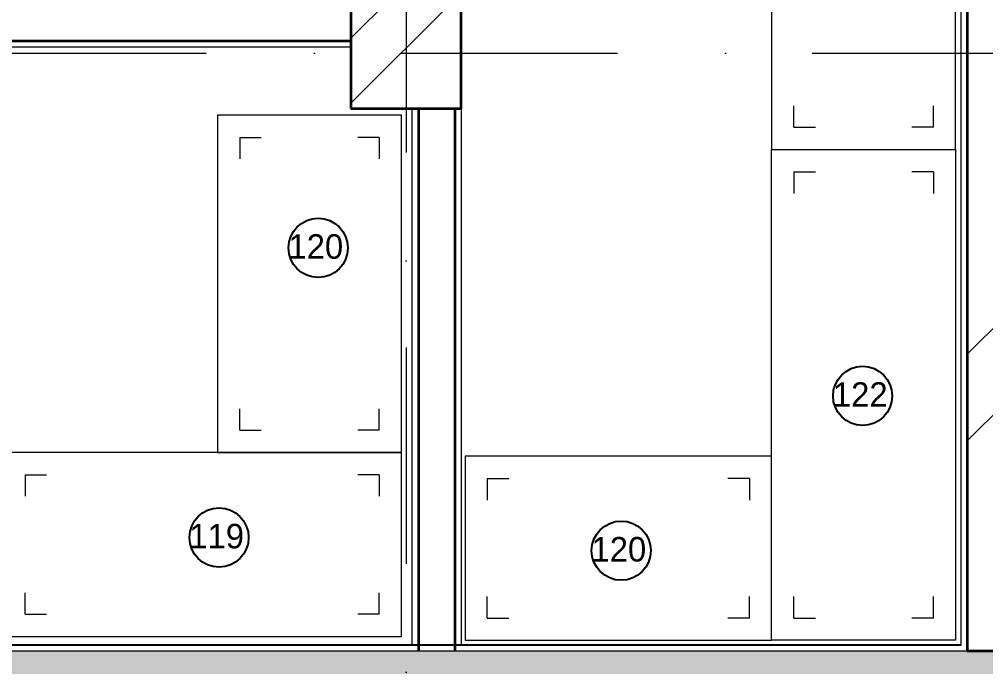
# Model space of a CAD drawing. Header units: millimetres. Extents: x -34838 to 729576, y -214038 to 121482.
# Drawn here: x 608919 to 612070, y -56235 to -54124 of the extents above; entities that cross this region are included whole.
import ezdxf
from ezdxf.enums import TextEntityAlignment as Align

# ---------------------------------------------------------------- set-up
doc = ezdxf.new("R2010")
doc.units = ezdxf.units.MM
doc.header["$MEASUREMENT"] = 0
doc.linetypes.add('Штрихпунктирная', pattern=[1340.555525, 705.555534, -352.777767, 0, -282.222223])
for name, color, linetype in [('А _ ОСІ КООРДИНАЦІЙНІ.3D', 7, 'Continuous'), ('АБ _ 0 _ СТІНИ _ ЗОВНІШНІ .3D', 7, 'Continuous'), ('АБ _ 1 _ КОЛОНИ _ КБ.3D', 7, 'Continuous')]:
    doc.layers.add(name, color=color, linetype=linetype)
for name, color, linetype, lineweight in [('А _ ОСІ КООРДИНАЦІЙНІ.3D_Ном._пера__105', 7, 'Continuous', 13), ('А _ ОСІ КООРДИНАЦІЙНІ.3D_Ном._пера__25', 7, 'Continuous', 0), ('АБ _ 0 _ СТІНИ _ ЗОВНІШНІ .3D_Ном._пера__27', 7, 'Continuous', 35), ('АБ _ 0 _ СТІНИ _ ЗОВНІШНІ .3D_Ном._пера__47', 7, 'Continuous', 20), ('АБ _ 1 _ КОЛОНИ _ КБ.3D_Ном._пера__28', 7, 'Continuous', 35), ('АП _ ТЕП _ ЗОНИ ПРИМІЩЕНЬ .3D_Ном._пера__122', 255, 'Continuous', 0), ('ТХ Вспомогательное оборудование', 86, 'Continuous', 9)]:
    doc.layers.add(name, color=color, linetype=linetype, lineweight=lineweight)
doc.styles.add('СГЕНЕРИР_СТИЛЬ_1', font='Arial.ttf')

# ---------------------------------------------------------------- blocks, each defined once
blk = doc.blocks.new('Стена_4_4', base_point=(-150, -2075))
at = {"layer": 'АБ _ 0 _ СТІНИ _ ЗОВНІШНІ .3D', "linetype": 'Continuous', "lineweight": 0, "true_color": 0x000000}
h = blk.add_hatch(dxfattribs=at)
h.set_pattern_fill('М___БЕТОН_АРМОВАНИЙ___З__C5', color=18, style=0, pattern_type=2)
h.set_pattern_definition([(45, (0, 0), (-367.6955, 367.6955), []), (45, (-183.85, 183.85), (-367.6955, 367.6955), [390, -130, 0, -130])])
h.paths.add_polyline_path([(-150, -2200), (96150, -2200), (96150, -1950), (-150, -1950)])
at = {"layer": 'АБ _ 0 _ СТІНИ _ ЗОВНІШНІ .3D_Ном._пера__47', "color": 7, "linetype": 'Continuous', "lineweight": 20, "flags": 128}
blk.add_lwpolyline([(95900, -1950), (75, -1950)], dxfattribs=at)
blk = doc.blocks.new('Стена_37_4', base_point=(85890, -2075))
at = {"layer": 'АБ _ 0 _ СТІНИ _ ЗОВНІШНІ .3D', "linetype": 'Continuous', "lineweight": 0, "true_color": 0x000000}
h = blk.add_hatch(dxfattribs=at)
h.set_pattern_fill('М___ЦЕГЛА_ОБЛИЧКУВАЛЬНА__3E', color=18, style=0, pattern_type=2)
h.set_pattern_definition([(45, (0, 0), (-707.107, 707.107), []), (45, (-141.4, 141.4), (-707.107, 707.107), [])])
h.paths.add_polyline_path([(85830, 6910.5), (85830, -1950), (85950, -1950), (85950, 6910.5)])
at = {"layer": 'АБ _ 0 _ СТІНИ _ ЗОВНІШНІ .3D_Ном._пера__27', "color": 7, "linetype": 'Continuous', "lineweight": 35}
blk.add_line((85830, 6910.5), (85830, -1950), dxfattribs=at)
at = {"layer": 'АБ _ 0 _ СТІНИ _ ЗОВНІШНІ .3D_Ном._пера__27', "color": 7, "linetype": 'Continuous', "lineweight": 35, "flags": 128}
blk.add_lwpolyline([(85950, -1950), (85830, -1950)], dxfattribs=at)
blk = doc.blocks.new('Колонна_24_4', base_point=(84000, 0))
at = {"layer": 'АБ _ 1 _ КОЛОНИ _ КБ.3D', "linetype": 'Continuous', "lineweight": 0, "true_color": 0x000000}
h = blk.add_hatch(dxfattribs=at)
h.set_pattern_fill('М___МЕТАЛ_СТАЛЬ_0004', color=18, style=0, pattern_type=2)
h.set_pattern_definition([(45, (0, 0), (-318.198, 318.198), []), (45, (-106.07, 106.07), (-318.198, 318.198), [])])
h.paths.add_polyline_path([(83820, -180), (84180, -180), (84180, 180), (83820, 180)])
at = {"layer": 'АБ _ 1 _ КОЛОНИ _ КБ.3D_Ном._пера__28', "color": 7, "linetype": 'Continuous', "lineweight": 35, "flags": 128}
blk.add_lwpolyline([(83820, -180), (84180, -180), (84180, 180), (83820, 180)], close=True, dxfattribs=at)
blk = doc.blocks.new('Стандартный Маркер Сетки_2')
at = {"layer": 'А _ ОСІ КООРДИНАЦІЙНІ.3D_Ном._пера__105', "color": 7, "linetype": 'Штрихпунктирная', "lineweight": 13}
blk.add_line((500, 0), (99754.182117, 0), dxfattribs=at)
at = {"layer": 'А _ ОСІ КООРДИНАЦІЙНІ.3D_Ном._пера__25', "color": 7, "lineweight": 0, "style": 'СГЕНЕРИР_СТИЛЬ_1'}
blk.add_attdef('AC_MarkerText_1', text='', height=700, dxfattribs=at).set_placement((-1000, 40.005), align=Align.MIDDLE_CENTER)
blk = doc.blocks.new('Стандартный Маркер Сетки')
at = {"layer": 'А _ ОСІ КООРДИНАЦІЙНІ.3D_Ном._пера__105', "color": 7, "linetype": 'Штрихпунктирная', "lineweight": 13}
blk.add_line((500, 0), (18399.2, 0), dxfattribs=at)
at = {"layer": 'А _ ОСІ КООРДИНАЦІЙНІ.3D_Ном._пера__25', "color": 7, "lineweight": 0, "style": 'СГЕНЕРИР_СТИЛЬ_1'}
blk.add_attdef('AC_MarkerText_1', text='', height=700, rotation=90, dxfattribs=at).set_placement((19899.2, 40), align=Align.MIDDLE_CENTER)
blk = doc.blocks.new('Стеллаж СН-1600 серия 600')
at = {"layer": 'ТХ Вспомогательное оборудование', "color": 0}
blk.add_lwpolyline([(0, 0), (1600, 0), (1600, 600), (0, 600)], close=True, dxfattribs=at)
for points in [[(72.7, 527.3), (72.7, 457.3)], [(72.7, 527.3), (142.7, 527.3)], [(1527.3, 527.3), (1457.3, 527.3)], [(1527.3, 527.3), (1527.3, 457.3)], [(72.7, 72.7), (72.7, 142.7)], [(1527.3, 72.7), (1527.3, 142.7)], [(72.7, 72.7), (142.7, 72.7)], [(1527.3, 72.7), (1457.3, 72.7)]]:
    blk.add_lwpolyline(points, dxfattribs=at)
blk = doc.blocks.new('Стеллаж СН-1000 серия 600')
at = {"layer": 'ТХ Вспомогательное оборудование', "color": 0}
blk.add_lwpolyline([(0, 0), (1000, 0), (1000, 600), (0, 600)], close=True, dxfattribs=at)
for points in [[(72.7, 527.3), (72.7, 457.3)], [(72.7, 527.3), (142.7, 527.3)], [(927.3, 527.3), (857.3, 527.3)], [(927.3, 527.3), (927.3, 457.3)], [(72.7, 72.7), (72.7, 142.7)], [(927.3, 72.7), (927.3, 142.7)], [(72.7, 72.7), (142.7, 72.7)], [(927.3, 72.7), (857.3, 72.7)]]:
    blk.add_lwpolyline(points, dxfattribs=at)
blk = doc.blocks.new('Стеллаж СН-1300 серия 600')
at = {"layer": 'ТХ Вспомогательное оборудование', "color": 0}
blk.add_lwpolyline([(0, 0), (1300, 0), (1300, 600), (0, 600)], close=True, dxfattribs=at)
for points in [[(72.7, 527.3), (72.7, 457.3)], [(72.7, 527.3), (142.7, 527.3)], [(1227.3, 527.3), (1157.3, 527.3)], [(1227.3, 527.3), (1227.3, 457.3)], [(72.7, 72.7), (72.7, 142.7)], [(1227.3, 72.7), (1227.3, 142.7)], [(72.7, 72.7), (142.7, 72.7)], [(1227.3, 72.7), (1157.3, 72.7)]]:
    blk.add_lwpolyline(points, dxfattribs=at)
blk = doc.blocks.new('Стеллаж СН-1100 серия 600')
at = {"layer": 'ТХ Вспомогательное оборудование', "color": 0}
blk.add_lwpolyline([(0, 0), (1100, 0), (1100, 600), (0, 600)], close=True, dxfattribs=at)
for points in [[(72.7, 527.3), (72.7, 457.3)], [(72.7, 527.3), (142.7, 527.3)], [(1027.3, 527.3), (957.3, 527.3)], [(1027.3, 527.3), (1027.3, 457.3)], [(72.7, 72.7), (72.7, 142.7)], [(1027.3, 72.7), (1027.3, 142.7)], [(72.7, 72.7), (142.7, 72.7)], [(1027.3, 72.7), (957.3, 72.7)]]:
    blk.add_lwpolyline(points, dxfattribs=at)

msp = doc.modelspace()

# ---------------------------------------------------------------- linework, layer by layer
msp.add_line((611990, -56164.5), (598290, -56164.5))
at = {"color": 3}
for centre in [(609893.3, -54869.6), (611668.7, -55352.1), (609569.9, -55813.9), (610881.5, -55856.6)]:
    msp.add_circle(centre, 96.6, dxfattribs=at)
at = {"layer": 'АБ _ 0 _ СТІНИ _ ЗОВНІШНІ .3D_Ном._пера__27', "color": 7, "linetype": 'Continuous', "lineweight": 35}
for p, q in [((608850, -54194.5), (610000, -54194.5)), ((610220, -54414.5), (610220, -56184.5)), ((610340, -56184.5), (610340, -54414.5))]:
    msp.add_line(p, q, dxfattribs=at)
at = {"layer": 'АП _ ТЕП _ ЗОНИ ПРИМІЩЕНЬ .3D_Ном._пера__122', "color": 255, "linetype": 'Continuous', "lineweight": 0}
for p, q in [((611990, -56164.5), (611990, -45201.2)), ((610000, -54214.5), (608830, -54214.5)), ((610200, -56164.5), (610200, -54414.5)), ((610360, -54414.5), (610360, -56164.5))]:
    msp.add_line(p, q, dxfattribs=at)
at = {"layer": 'АП _ ТЕП _ ЗОНИ ПРИМІЩЕНЬ .3D_Ном._пера__122', "color": 255, "linetype": 'Continuous', "lineweight": 0, "flags": 128}
msp.add_lwpolyline([(610000, -54054.5), (610360, -54054.5), (610360, -54414.5), (610000, -54414.5)], close=True, dxfattribs=at)

# ---------------------------------------------------------------- block references
at = {"layer": 'А _ ОСІ КООРДИНАЦІЙНІ.3D', "color": 7, "linetype": 'Continuous', "lineweight": 60, "zscale": 1000, "rotation": 270}
msp.add_blockref('Стандартный Маркер Сетки', (610180, -41287.4), dxfattribs=at)
at = {"layer": 'А _ ОСІ КООРДИНАЦІЙНІ.3D', "color": 7, "linetype": 'Continuous', "lineweight": 60, "zscale": 1000}
msp.add_blockref('Стандартный Маркер Сетки_2', (521180, -54234.5), dxfattribs=at)
at = {"layer": 'АБ _ 0 _ СТІНИ _ ЗОВНІШНІ .3D', "color": 7, "lineweight": 20}
for name, p in [('Стена_37_4', (612070, -56309.5)), ('Стена_4_4', (526030, -56309.5))]:
    msp.add_blockref(name, p, dxfattribs=at)
at = {"layer": 'АБ _ 1 _ КОЛОНИ _ КБ.3D', "color": 7, "lineweight": 35}
msp.add_blockref('Колонна_24_4', (610180, -54234.5), dxfattribs=at)
at = {"layer": 'ТХ Вспомогательное оборудование', "color": 1, "rotation": 90}
for name, p in [('Стеллаж СН-1600 серия 600', (611972, -54549)), ('Стеллаж СН-1100 серия 600', (610164.9, -55536.7, 2091))]:
    msp.add_blockref(name, p, dxfattribs=at)
at = {"layer": 'ТХ Вспомогательное оборудование', "color": 1, "xscale": -1, "rotation": 90}
msp.add_blockref('Стеллаж СН-1600 серия 600', (611972, -54549), dxfattribs=at)
at = {"layer": 'ТХ Вспомогательное оборудование', "color": 1}
for name, p in [('Стеллаж СН-1300 серия 600', (608864.9, -56136.7, 2091)), ('Стеллаж СН-1000 серия 600', (610372, -56149))]:
    msp.add_blockref(name, p, dxfattribs=at)

# ---------------------------------------------------------------- texts
at = {"color": 3, "char_height": 80, "attachment_point": 1}
for s, insert in [('\\pxqc;120', (609657.9, -54824.9)), ('\\pxqc;122', (611433.4, -55307.5)), ('\\pxqc;119', (609334.6, -55769.2)), ('\\pxqc;120', (610646.1, -55812))]:
    msp.add_mtext_dynamic_manual_height_columns(s, width=455.137, gutter_width=12.5, heights=[44.7], dxfattribs=dict(at, insert=insert))

doc.saveas('drawing.dxf')
